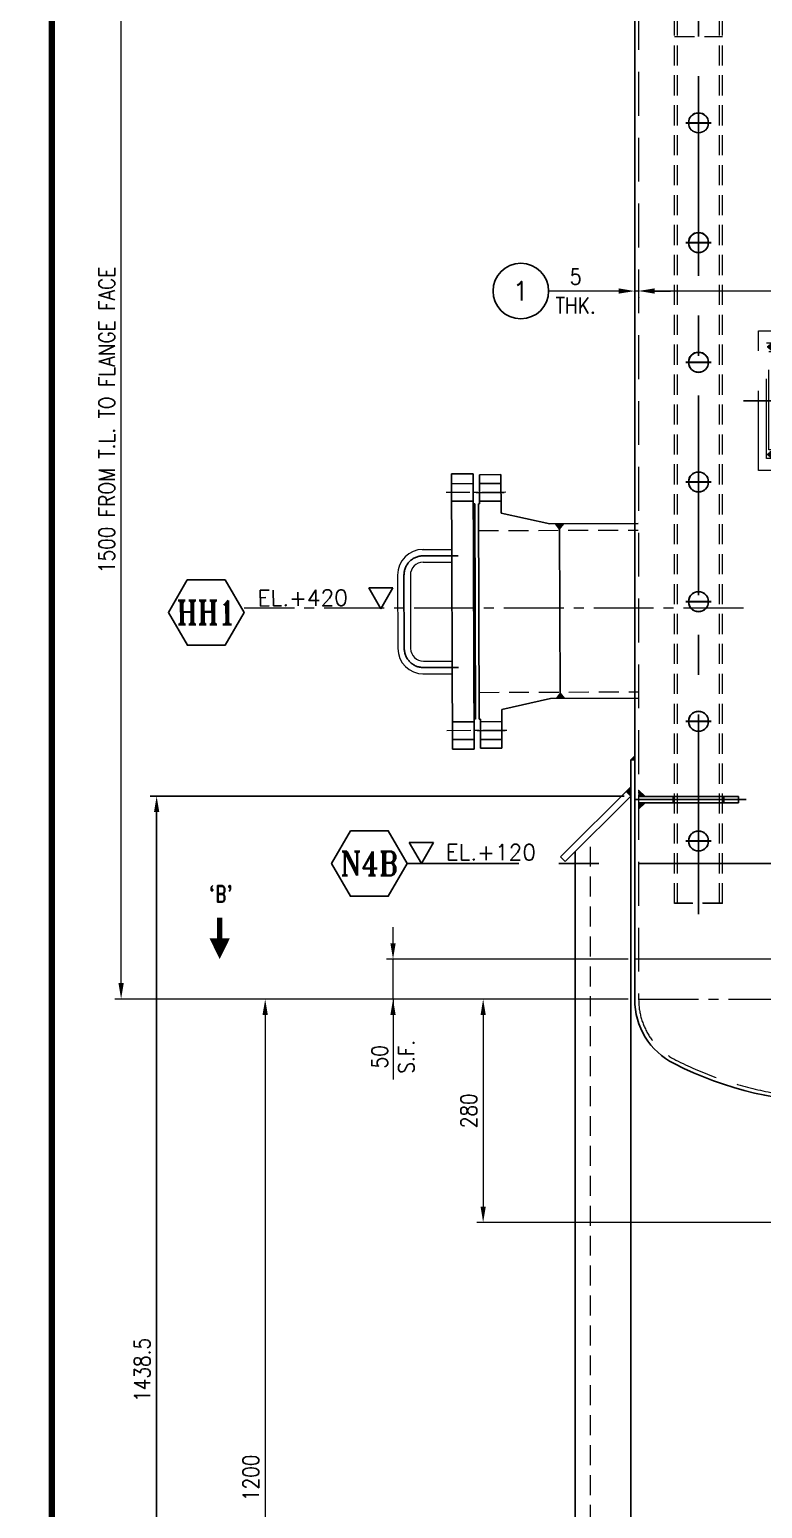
# Model space of a CAD drawing. Header units: inches. Extents: x -31906 to -25178, y -20157 to -15405.
# Drawn here: x -31694 to -30776, y -18245 to -16391 of the extents above; entities that cross this region are included whole.
import ezdxf
from ezdxf.enums import TextEntityAlignment as Align

# ---------------------------------------------------------------- set-up
doc = ezdxf.new("R2010")
doc.units = ezdxf.units.IN
doc.header["$LTSCALE"] = 200
doc.header["$MEASUREMENT"] = 0
for name, pattern in [('CENTER', [2, 1.25, -0.25, 0.25, -0.25]), ('CENTER2', [1.125, 0.75, -0.125, 0.125, -0.125]), ('DASHED2', [0.375, 0.25, -0.125]), ('HIDDEN', [0.375, 0.25, -0.125])]:
    doc.linetypes.add(name, pattern=pattern)
for name, color, linetype, lineweight in [('1 (CEN)', 1, 'CENTER2', 9), ('2 (DASH.)', 4, 'DASHED2', 13), ('AM_5', 3, 'Continuous', 15), ('Center line', 2, 'CENTER2', 9), ('DRAWING', 7, 'Continuous', 25), ('EQUIPMENT', 4, 'Continuous', 13), ('hid', 84, 'HIDDEN', 0), ('OBJECT', 7, 'Continuous', 18), ('SEAM JOINT1', 4, 'SEAM', 13)]:
    doc.layers.add(name, color=color, linetype=linetype, lineweight=lineweight)
for name, color, linetype in [('BORDER1', 3, 'Continuous'), ('BORDER2', 7, 'Continuous'), ('CEN', 3, 'CENTER'), ('CENTER', 1, 'CENTER'), ('CENTRE', 1, 'CENTER2'), ('DIMENSION', 8, 'Continuous'), ('text', 3, 'Continuous'), ('WELD', 5, 'Continuous')]:
    doc.layers.add(name, color=color, linetype=linetype)
doc.styles.add('ROMANC', font='ROMANC', dxfattribs={"height": 5})
doc.styles.add('ROMAND', font='romand.shx', dxfattribs={"width": 0.8})
doc.styles.add('ROMANS', font='romans.shx', dxfattribs={"width": 0.85})
doc.styles.add('ROMANT', font='romant.shx')
doc.styles.get("Standard").update_dxf_attribs({"font": 'romans.shx'})
doc.linetypes.add('SEAM', pattern='A,2,["X",Standard,S=1,R=0,X=0,Y=-0.5],2', length=4)
doc.linetypes.add('WELDING', pattern='A,0.0001,0,["X",Standard,S=0.1,R=0,X=0,Y=-0.05],0.2', length=0.2001)
doc.dimstyles.new('VEP-8$0', dxfattribs={"dimscale": 8, "dimtxt": 2.5, "dimasz": 2.5, "dimexe": 1, "dimexo": 1, "dimgap": 1, "dimtad": 1, "dimdec": 1, "dimlfac": -1, "dimzin": 9, "dimdsep": 46, "dimtxsty": 'ROMANS', "dimcen": 0, "dimclrd": 256, "dimclre": 256, "dimclrt": 3, "dimadec": 0, "dimazin": 2, "dimtfac": 1, "dimtdec": 1, "dimtmove": 0, "dimatfit": 3, "dimfxl": 1, "dimlwd": -1, "dimlwe": -1, "dimarcsym": 1})
pattern_1 = [(45, (8946.6004, -20939.20855), (-0.441941738, 0.441941738), []), (135, (8946.6004, -20939.20855), (-0.441941738, -0.441941738), [])]

# ---------------------------------------------------------------- blocks, each defined once
blk = doc.blocks.new('0')
at = {"layer": 'BORDER1', "color": 154, "true_color": 0x1859a9, "const_width": 1}
blk.add_lwpolyline([(0, 564), (796, 564), (796, 0), (0, 0)], close=True, dxfattribs=at)
at = {"layer": 'BORDER2', "flags": 8}
for tag, height, style, p in [('REV-A', 2.7, 'ROMANS', (662.76, 118.68)), ('RE-A', 7, 'ROMANT', (745.34, 6.15))]:
    blk.add_attdef(tag, text='', height=height, dxfattribs=dict(at, style=style)).set_placement(p, align=Align.CENTER)
at = {"layer": 'BORDER2', "style": 'ROMANS', "width": 4.59626}
blk.add_attdef('DATE-A', text='', height=2.7, dxfattribs=at).set_placement((668.47, 118.68), (681.47, 118.68), align=Align.FIT)
at = {"layer": 'BORDER2'}
for tag, height, style, p in [('DRN-A', 2.7, 'ROMANS', (689.55, 118.68)), ('CHD-A', 2.7, 'ROMANS', (701.61, 118.68)), ('APD-A', 2.7, 'ROMANS', (713.32, 118.68)), ('CONS_CONT_VEND', 3.5, 'ROMANC', (726, 61.94))]:
    blk.add_attdef(tag, text='', height=height, dxfattribs=dict(at, style=style)).set_placement(p, align=Align.CENTER)
at = {"layer": 'BORDER2', "style": 'ROMANS', "width": 0.8}
for tag, p, height in [('1:X', (670.77, 103.49), 3), ('LOC', (709.61, 103.49), 3), ('PROJ_NO', (774.84, 103.49), 3), ('CONS_DRG_NO', (681.74, 53.26), 2.5)]:
    blk.add_attdef(tag, p, '', height=height, dxfattribs=at)
at = {"layer": 'BORDER2', "lineweight": 30, "width": 0.8, "flags": 104}
blk.add_attdef('COMMENTS-A', text='', height=2.2, dxfattribs=at).set_placement((720.55, 120.5), align=Align.MIDDLE_LEFT)
at = {"layer": 'BORDER2', "style": 'ROMANS', "width": 0.8}
for tag, p in [('PROJECT_TITLE_1', (726, 45.91)), ('PROJECT_TITLE_2', (726, 40.58))]:
    blk.add_attdef(tag, text='', height=3.5, dxfattribs=at).set_placement(p, align=Align.MIDDLE)
at = {"layer": 'BORDER2', "style": 'ROMANT', "width": 0.8}
for tag, p in [('DRG_TITLE_1', (726, 29.73)), ('DRG_TITLE_2', (726, 23.03)), ('DRG_TITLE_3', (726, 16.33))]:
    blk.add_attdef(tag, text='', height=4, dxfattribs=at).set_placement(p, align=Align.CENTER)
at = {"layer": 'BORDER2', "style": 'ROMANT'}
for tag, p in [('AR', (668.95, 6.15)), ('PA', (683.03, 6.15)), ('DC', (697.09, 6.15)), ('TS', (775.94, 6.15))]:
    blk.add_attdef(tag, p, '', height=7, dxfattribs=at)
for tag, p in [('SRNO', (736.79, 6.15)), ('SH', (771.83, 6.2))]:
    blk.add_attdef(tag, text='', height=7, dxfattribs=at).set_placement(p, align=Align.RIGHT)
at = {"layer": 'BORDER2', "style": 'ROMANS', "flags": 2}
blk.add_attdef('TB_VERSION', text='', height=2, dxfattribs=at).set_placement((1, -1), align=Align.TOP_LEFT)
blk = doc.blocks.new('*D115')
at = {"layer": 'AM_5', "color": 8, "transparency": 16777216}
for p, q in [((-31238.9, -17536.3), (-31238.9, -17516.3)), ((-30944.2, -17556.3), (-31246.9, -17556.3)), ((-31238.9, -17606.3), (-31238.9, -17556.3)), ((-30944.2, -17606.3), (-31246.9, -17606.3)), ((-31238.9, -17606.3), (-31238.9, -17707.2)), ((-31238.9, -17626.3), (-31238.9, -17646.3))]:
    blk.add_line(p, q, dxfattribs=at)
for points in [[(-31242.2, -17536.3), (-31235.6, -17536.3), (-31238.9, -17556.3)], [(-31235.6, -17626.3), (-31242.2, -17626.3), (-31238.9, -17606.3)]]:
    blk.add_solid(points, dxfattribs=at)
at = {"layer": 'Defpoints', "color": 0, "transparency": 16777216}
for p in [(-31238.9, -17556.3), (-30936.2, -17556.3), (-30936.2, -17606.3)]:
    blk.add_point(p, dxfattribs=at)
at = {"layer": 'AM_5', "color": 3, "transparency": 16777216, "insert": (-31238.9, -17678.6), "char_height": 20, "attachment_point": 5, "rotation": 90, "style": 'ROMANS'}
blk.add_mtext('50\\PS.F.', dxfattribs=at)
blk = doc.blocks.new('*D116')
at = {"layer": 'AM_5', "color": 8, "transparency": 16777216}
for p, q in [((-30944.2, -17606.3), (-31407, -17606.3)), ((-31399, -17626.3), (-31399, -18786.3)), ((-31075.5, -18806.3), (-31407, -18806.3))]:
    blk.add_line(p, q, dxfattribs=at)
for points in [[(-31395.7, -17626.3), (-31402.4, -17626.3), (-31399, -17606.3)], [(-31402.4, -18786.3), (-31395.7, -18786.3), (-31399, -18806.3)]]:
    blk.add_solid(points, dxfattribs=at)
at = {"layer": 'Defpoints', "color": 0, "transparency": 16777216}
for p in [(-30936.2, -17606.3), (-31399, -18806.3), (-31067.5, -18806.3)]:
    blk.add_point(p, dxfattribs=at)
at = {"layer": 'AM_5', "color": 3, "transparency": 16777216, "insert": (-31417, -18206.3), "char_height": 20, "attachment_point": 5, "rotation": 90, "style": 'ROMANS'}
blk.add_mtext('1200', dxfattribs=at)
blk = doc.blocks.new('*D117')
at = {"layer": 'AM_5', "color": 8, "transparency": 16777216}
for p, q in [((-30944.2, -17606.3), (-31134, -17606.3)), ((-31126, -17626.3), (-31126, -17866.3)), ((-30735.3, -17886.3), (-31134, -17886.3))]:
    blk.add_line(p, q, dxfattribs=at)
for points in [[(-31122.7, -17626.3), (-31129.3, -17626.3), (-31126, -17606.3)], [(-31129.3, -17866.3), (-31122.7, -17866.3), (-31126, -17886.3)]]:
    blk.add_solid(points, dxfattribs=at)
at = {"layer": 'Defpoints', "color": 0, "transparency": 16777216}
for p in [(-30936.2, -17606.3), (-31126, -17886.3), (-30727.3, -17886.3)]:
    blk.add_point(p, dxfattribs=at)
at = {"layer": 'AM_5', "color": 3, "transparency": 16777216, "insert": (-31144, -17746.3), "char_height": 20, "attachment_point": 5, "rotation": 90, "style": 'ROMANS'}
blk.add_mtext('280', dxfattribs=at)
blk = doc.blocks.new('A$C100c5a09')
blk.add_circle((0, 0), 12.5)
at = {"layer": 'CENTER'}
blk.add_line((-15.8, 0), (15.8, 0), dxfattribs=at)
blk = doc.blocks.new('A$C32f367a6')
at = {"layer": 'text'}
for p, q in [((-18.1, 31.4), (18.1, 31.4)), ((0, 0), (-18.1, 31.4)), ((18.1, 31.4), (0, 0))]:
    blk.add_line(p, q, dxfattribs=at)
blk = doc.blocks.new('A$Cf6f684bf')
at = {"layer": 'CEN'}
for p, q in [((0, -98.1), (0, 98.1)), ((118.8, 0), (-118.8, 0)), ((83.1, 0), (-83.4, 0))]:
    blk.add_line(p, q, dxfattribs=at)
at = {"layer": 'CEN', "ltscale": 0.5}
for p, q in [((-89.2, 67.5), (-80.8, 67.5)), ((-85, 71.7), (-85, 63.3)), ((89.2, 67.5), (80.8, 67.5)), ((85, 71.7), (85, 63.3)), ((-89.2, -67.5), (-80.8, -67.5)), ((-85, -71.7), (-85, -63.3)), ((89.2, -67.5), (80.8, -67.5)), ((85, -71.7), (85, -63.3))]:
    blk.add_line(p, q, dxfattribs=at)
at = {"layer": 'hid', "ltscale": 2}
for points in [[(-100, 87.5), (100, 87.5), (100, -87.5), (-100, -87.5)], [(-90, -72.5), (-90, 72.5), (90, 72.5), (90, -72.5)]]:
    blk.add_lwpolyline(points, close=True, dxfattribs=at)
blk.add_lwpolyline([(79, -69.5), (-79, -69.5), (-79, -67.5, 0.414214), (-85, -61.5), (-87, -61.5), (-87, 61.5), (-85, 61.5, 0.414214), (-79, 67.5), (-79, 69.5), (79, 69.5), (79, 67.5, 0.414214), (85, 61.5), (87, 61.5), (87, -61.5), (85, -61.5, 0.414214), (79, -67.5)], format="xyb", close=True, dxfattribs=at)
for centre in [(-85, 67.5), (85, 67.5), (-85, -67.5), (85, -67.5)]:
    blk.add_circle(centre, 2.5, dxfattribs=at)
at = {"layer": 'text', "color": 3, "char_height": 10, "attachment_point": 5, "style": 'ROMANS'}
for s, insert in [("MANUFACTURER'S\\PNAME PLATE", (4.6, 1)), ('OPERATING: 839.479MM', (1.5, -27)), ('EMPTY: 917.283MM', (1.9, -41.5))]:
    blk.add_mtext(s, dxfattribs=dict(at, insert=insert))
blk = doc.blocks.new('*D118')
at = {"layer": 'AM_5', "color": 8, "transparency": 16777216}
for p, q in [((-31014.2, -16106.3), (-31587.5, -16106.3)), ((-31579.5, -17586.3), (-31579.5, -16126.3)), ((-30944.2, -17606.3), (-31587.5, -17606.3))]:
    blk.add_line(p, q, dxfattribs=at)
for points in [[(-31576.2, -16126.3), (-31582.8, -16126.3), (-31579.5, -16106.3)], [(-31582.8, -17586.3), (-31576.2, -17586.3), (-31579.5, -17606.3)]]:
    blk.add_solid(points, dxfattribs=at)
at = {"layer": 'Defpoints', "color": 0, "transparency": 16777216}
for p in [(-31579.5, -16106.3), (-31006.2, -16106.3), (-30936.2, -17606.3)]:
    blk.add_point(p, dxfattribs=at)
at = {"layer": 'AM_5', "color": 3, "transparency": 16777216, "insert": (-31597.5, -16880.5), "char_height": 20, "attachment_point": 5, "rotation": 90, "style": 'ROMANS'}
blk.add_mtext('1500 FROM T.L. TO FLANGE FACE', dxfattribs=at)
blk = doc.blocks.new('*D119')
at = {"layer": 'AM_5', "color": 8, "transparency": 16777216}
for p, q in [((-30931.2, -16726.6), (-30931.2, -16726.8)), ((-30911.2, -16718.8), (-30451.2, -16718.8)), ((-30431.2, -16726.6), (-30431.2, -16726.8))]:
    blk.add_line(p, q, dxfattribs=at)
for points in [[(-30911.2, -16715.5), (-30911.2, -16722.1), (-30931.2, -16718.8)], [(-30451.2, -16722.1), (-30451.2, -16715.5), (-30431.2, -16718.8)]]:
    blk.add_solid(points, dxfattribs=at)
at = {"layer": 'Defpoints', "color": 0, "transparency": 16777216}
for p in [(-30931.2, -16718.6), (-30431.2, -16718.6), (-30431.2, -16718.8)]:
    blk.add_point(p, dxfattribs=at)
at = {"layer": 'AM_5', "color": 3, "transparency": 16777216, "insert": (-30681.2, -16700.8), "char_height": 20, "attachment_point": 5, "style": 'ROMANS'}
blk.add_mtext('500 I.D.', dxfattribs=at)
blk = doc.blocks.new('*D120')
at = {"layer": 'AM_5', "color": 8, "transparency": 16777216}
for p, q in [((-30956.2, -16718.9), (-31044, -16718.9)), ((-30931.2, -16718.9), (-30936.2, -16718.9)), ((-30936.2, -16726.7), (-30936.2, -16726.9)), ((-30931.2, -16726.7), (-30931.2, -16726.9)), ((-30911.2, -16718.9), (-30891.2, -16718.9))]:
    blk.add_line(p, q, dxfattribs=at)
for points in [[(-30956.2, -16722.2), (-30956.2, -16715.6), (-30936.2, -16718.9)], [(-30911.2, -16715.6), (-30911.2, -16722.2), (-30931.2, -16718.9)]]:
    blk.add_solid(points, dxfattribs=at)
at = {"layer": 'Defpoints', "color": 0, "transparency": 16777216}
for p in [(-30936.2, -16718.7), (-30936.2, -16718.9), (-30931.2, -16718.7)]:
    blk.add_point(p, dxfattribs=at)
at = {"layer": 'AM_5', "color": 3, "transparency": 16777216, "char_height": 20, "attachment_point": 5, "style": 'ROMANS'}
for s, insert in [('5', (-31010.1, -16700.9)), ('THK.', (-31010.1, -16736.9))]:
    blk.add_mtext(s, dxfattribs=dict(at, insert=insert))
blk = doc.blocks.new('*D123')
at = {"layer": 'Defpoints', "color": 0, "transparency": 16777216}
for p in [(-31535, -17351.8), (-30941.2, -17351.8), (-31010.9, -18790.3)]:
    blk.add_point(p, dxfattribs=at)
at = {"layer": 'DIMENSION', "transparency": 16777216}
for p, q in [((-30949.2, -17351.8), (-31543, -17351.8)), ((-31535, -18770.3), (-31535, -17371.8)), ((-31018.9, -18790.3), (-31543, -18790.3))]:
    blk.add_line(p, q, dxfattribs=at)
for points in [[(-31531.7, -17371.8), (-31538.3, -17371.8), (-31535, -17351.8)], [(-31538.3, -18770.3), (-31531.7, -18770.3), (-31535, -18790.3)]]:
    blk.add_solid(points, dxfattribs=at)
at = {"layer": 'DIMENSION', "color": 3, "transparency": 16777216, "insert": (-31553, -18071), "char_height": 20, "attachment_point": 5, "rotation": 90, "style": 'ROMANS'}
blk.add_mtext('1438.5', dxfattribs=at)

msp = doc.modelspace()

# ---------------------------------------------------------------- hatches: boundary and pattern name
at = {"layer": 'EQUIPMENT'}
h = msp.add_hatch(color=5, dxfattribs=at)
h.set_gradient(color1=(0, 0, 255), one_color=1, tint=1, name='INVCYLINDER')
h.paths.add_polyline_path([(-31025.12, -17010.49), (-31030.27, -17017.26), (-31035.48, -17010.53)])
h = msp.add_hatch(color=5, dxfattribs=at)
h.set_gradient(color1=(0, 0, 255), one_color=1, tint=1, name='INVCYLINDER')
h.paths.add_polyline_path([(-31029.5, -17222.96), (-31024.29, -17229.69), (-31034.65, -17229.73)])
at = {"layer": 'WELD'}
h = msp.add_hatch(dxfattribs=at)
h.set_pattern_fill('ANSI37', color=256, scale=5)
h.set_pattern_definition([(45, (-39381.2263, -12584.7561), (-0.44194174, 0.44194174), []), (135, (-39381.2263, -12584.7561), (-0.44194174, -0.44194174), [])])
h.paths.add_polyline_path([(-30936.23, -17306.3), (-30936.23, -17301.3), (-30941.23, -17306.3)])
h = msp.add_hatch(dxfattribs=at)
h.set_pattern_fill('ANSI37', color=256, scale=5)
h.set_pattern_definition([(45, (-7657.0206, -21693.5005), (-0.441941738, 0.441941738), []), (135, (-7657.0206, -21693.5005), (-0.441941738, -0.441941738), [])])
h.paths.add_polyline_path([(-30941.23, -17340.47), (-30946.89, -17346.13), (-30941.23, -17351.78)])
h = msp.add_hatch(dxfattribs=at)
h.set_pattern_fill('ANSI37', color=256, scale=5)
h.set_pattern_definition(pattern_1)
h.paths.add_polyline_path([(-30923.23, -17360.3), (-30931.23, -17360.3), (-30931.23, -17368.3)])
h.paths.add_polyline_path([(-30931.23, -17344.3), (-30931.23, -17352.3), (-30923.23, -17352.3)])
h = msp.add_hatch(dxfattribs=at)
h.set_pattern_fill('ANSI37', color=256, scale=5)
h.set_pattern_definition(pattern_1)
h.paths.add_polyline_path([(-30923.23, -17360.3), (-30931.23, -17360.3), (-30931.23, -17368.3)])
h.paths.add_polyline_path([(-30931.23, -17344.3), (-30931.23, -17352.3), (-30923.23, -17352.3)])

# ---------------------------------------------------------------- linework, layer by layer
for p, q in [((-30936.23, -16114.3), (-30936.23, -17606.88)), ((-31138.64, -16948.02), (-31165.64, -16948.12)), ((-31165.64, -16948.12), (-31164.33, -17293.12)), ((-31137.33, -17293.02), (-31138.64, -16948.02)), ((-31130.63, -16949.04), (-31103.73, -16948.94)), ((-31130.63, -16949.04), (-31130.49, -16985.64)), ((-31103.73, -16948.94), (-31103.55, -16997.34)), ((-31138.59, -16960.27), (-31165.59, -16960.37)), ((-31130.59, -16960.14), (-31103.69, -16960.04)), ((-31138.51, -16982.27), (-31165.51, -16982.37)), ((-31136.49, -16985.51), (-31138.49, -16985.52)), ((-31135.48, -17255.51), (-31136.49, -16985.51)), ((-31131.99, -16985.65), (-31130.49, -16985.64)), ((-31130.98, -17255.35), (-31131.99, -16985.65)), ((-31130.51, -16982.44), (-31103.61, -16982.34)), ((-31103.55, -16997.34), (-31042.48, -17010.56)), ((-31042.48, -17010.56), (-30931.9, -17010.14)), ((-31030.27, -17017.26), (-31029.5, -17222.96)), ((-31102.62, -17243.44), (-31041.65, -17229.76)), ((-31041.65, -17229.76), (-30931.07, -17229.34)), ((-31102.44, -17291.84), (-31102.62, -17243.44)), ((-31137.46, -17258.77), (-31164.46, -17258.87)), ((-31130.98, -17255.35), (-31129.48, -17255.34)), ((-31129.34, -17291.94), (-31129.48, -17255.34)), ((-31137.38, -17280.77), (-31164.38, -17280.87)), ((-31129.38, -17280.84), (-31102.48, -17280.74)), ((-31129.34, -17291.94), (-31102.44, -17291.84)), ((-31164.33, -17293.12), (-31137.33, -17293.02)), ((-30941.23, -17306.3), (-30936.23, -17301.3)), ((-30936.23, -17306.3), (-30941.23, -17306.3)), ((-30941.23, -17306.3), (-30941.23, -18790.3)), ((-30941.23, -17340.47), (-31028.94, -17428.18)), ((-30941.23, -17351.78), (-30946.89, -17346.13)), ((-30931.23, -17344.3), (-30923.23, -17352.3)), ((-30931.23, -17344.3), (-30923.23, -17352.3)), ((-30941.23, -17351.78), (-31023.29, -17433.84)), ((-30931.23, -17352.3), (-30806.23, -17352.3)), ((-30931.23, -17352.3), (-30806.23, -17352.3)), ((-30931.23, -17360.3), (-30806.23, -17360.3)), ((-30931.23, -17368.3), (-30923.23, -17360.3)), ((-30931.23, -17360.3), (-30806.23, -17360.3)), ((-30931.23, -17368.3), (-30923.23, -17360.3)), ((-30887.9, -17360.3), (-30887.9, -17352.3)), ((-30887.9, -17360.3), (-30887.9, -17352.3)), ((-30824.57, -17360.3), (-30824.57, -17352.3)), ((-30824.57, -17360.3), (-30824.57, -17352.3)), ((-30806.23, -17360.3), (-30806.23, -17352.3)), ((-30806.23, -17360.3), (-30806.23, -17352.3)), ((-31010.89, -18790.3), (-31010.89, -17421.44)), ((-31023.29, -17433.84), (-31028.94, -17428.18))]:
    msp.add_line(p, q)
for points in [[(-31449.31, -17080.69), (-31425.48, -17121.61), (-31449, -17162.7), (-31496.35, -17162.88), (-31520.18, -17121.96), (-31496.66, -17080.87)], [(-31292.23, -17395.29), (-31315.9, -17436.3), (-31292.23, -17477.31), (-31244.88, -17477.31), (-31221.2, -17436.3), (-31244.88, -17395.29)]]:
    msp.add_lwpolyline(points, close=True)
for centre, radius, start, end in [((-30846.23, -17606.88), 90, 180, 243.12441), ((-30681.23, -17281.3), 455, 243.12441, 296.87559)]:
    msp.add_arc(centre, radius, start, end)
at = {"layer": '1 (CEN)', "ltscale": 0.5}
for p, q in [((-30800, -17116.3), (-31425.23, -17116.3)), ((-30931.23, -17606.3), (-30426.23, -17606.3))]:
    msp.add_line(p, q, dxfattribs=at)
at = {"layer": '2 (DASH.)', "ltscale": 0.5}
msp.add_line((-30991.47, -18790.3), (-30991.47, -17402.02), dxfattribs=at)
at = {"layer": 'CENTER'}
for p, q in [((-30856.3, -17499.75), (-30856.3, -16249.71)), ((-30856.22, -17500.01), (-30856.22, -16249.96)), ((-30934.97, -17356.3), (-30796.68, -17356.3)), ((-30934.97, -17356.3), (-30796.68, -17356.3)), ((-30681.23, -17436.3), (-31221.2, -17436.3))]:
    msp.add_line(p, q, dxfattribs=at)
at = {"layer": 'Center line', "color": 2, "ltscale": 0.2}
for p, q in [((-31097.5, -16971.12), (-31175.55, -16971.41)), ((-31096.37, -17269.62), (-31174.42, -17269.91))]:
    msp.add_line(p, q, dxfattribs=at)
at = {"layer": 'Center line', "ltscale": 0.6}
for p, q in [((-31134.58, -16971.31), (-31099.61, -16971.18)), ((-31133.46, -17269.7), (-31098.49, -17269.57))]:
    msp.add_line(p, q, dxfattribs=at)
at = {"layer": 'CENTRE', "ltscale": 3}
for p, q in [((-31201.25, -17050.76), (-31157.25, -17050.59)), ((-31225.16, -17074.85), (-31224.81, -17166.85)), ((-31200.72, -17190.76), (-31156.72, -17190.59))]:
    msp.add_line(p, q, dxfattribs=at)
for centre, start, end in [((-31201.16, -17074.76), 90.21605, 180.21605), ((-31200.81, -17166.76), 180.21605, 270.21605)]:
    msp.add_arc(centre, 24, start, end, dxfattribs=at)
at = {"layer": 'DRAWING'}
for p, q in [((-31165.22, -17058.62), (-31165.28, -17042.62)), ((-31164.75, -17182.62), (-31164.69, -17198.62))]:
    msp.add_line(p, q, dxfattribs=at)
at = {"layer": 'EQUIPMENT'}
for p, q in [((-31030.27, -17017.26), (-31035.48, -17010.53)), ((-31030.27, -17017.26), (-31025.12, -17010.49)), ((-31029.5, -17222.96), (-31034.65, -17229.73)), ((-31029.5, -17222.96), (-31024.29, -17229.69)), ((-31135.48, -17255.51), (-31137.48, -17255.52))]:
    msp.add_line(p, q, dxfattribs=at)
at = {"layer": 'OBJECT', "linetype": 'HIDDEN', "lineweight": 15, "ltscale": 1.1}
for p, q in [((-30931.23, -16114.3), (-30931.23, -17606.88)), ((-31129.46, -17258.54), (-31102.56, -17258.44))]:
    msp.add_line(p, q, dxfattribs=at)
at = {"layer": 'OBJECT', "linetype": 'HIDDEN', "lineweight": 15, "ltscale": 0.5}
for p, q in [((-30886.46, -17486.06), (-30886.46, -16249.71)), ((-30882.55, -17486.06), (-30882.55, -16249.71)), ((-30830.04, -17486.06), (-30830.04, -16249.71)), ((-30826.13, -17486.06), (-30826.13, -16249.71)), ((-30886.38, -17486.31), (-30886.38, -16399.96)), ((-30886.38, -16399.96), (-30826.05, -16399.96)), ((-30882.47, -17486.31), (-30882.47, -16399.96)), ((-30829.96, -17486.31), (-30829.96, -16399.96)), ((-30826.05, -17486.31), (-30826.05, -16399.96)), ((-31131.87, -17019.15), (-30931.87, -17018.39)), ((-31131.1, -17221.85), (-30931.1, -17221.09)), ((-30826.13, -17486.06), (-30886.46, -17486.06)), ((-30826.13, -17486.06), (-30886.46, -17486.06)), ((-30826.05, -17486.31), (-30886.38, -17486.31)), ((-30826.05, -17486.31), (-30886.38, -17486.31))]:
    msp.add_line(p, q, dxfattribs=at)
at = {"layer": 'OBJECT'}
for p, q in [((-31202.28, -17042.76), (-31165.28, -17042.62)), ((-31201.22, -17058.76), (-31165.22, -17058.62)), ((-31233.16, -17074.88), (-31232.81, -17166.88)), ((-31217.16, -17074.82), (-31216.81, -17167.82)), ((-31201.69, -17198.76), (-31164.69, -17198.62)), ((-31200.75, -17182.76), (-31164.75, -17182.62))]:
    msp.add_line(p, q, dxfattribs=at)
at = {"layer": 'OBJECT', "color": 2, "lineweight": 15, "ltscale": 0.8}
msp.add_lwpolyline([(-31456.01, -17556.18, 0, 25.6, 0), (-31456.01, -17530.07, 70.4, 25.89, 0)], format="xyseb", dxfattribs=at)
at = {"layer": 'OBJECT', "color": 2, "lineweight": 15, "ltscale": 0.8, "const_width": 6.4}
msp.add_lwpolyline([(-31456.01, -17530.07), (-31456.01, -17504.37)], dxfattribs=at)
at = {"layer": 'OBJECT'}
for centre, radius, start, end in [((-31201.16, -17074.76), 32, 90.21605, 180.21605), ((-31201.16, -17074.76), 16, 90.21605, 180.21605), ((-31200.81, -17166.76), 32, 180.21605, 270.21605), ((-31200.81, -17166.76), 16, 180.21605, 270.21605)]:
    msp.add_arc(centre, radius, start, end, dxfattribs=at)
at = {"layer": 'OBJECT', "linetype": 'HIDDEN', "lineweight": 15, "ltscale": 1.1}
for centre, radius, start, end in [((-30846.23, -17606.88), 85, 180, 243.12441), ((-30681.23, -17281.3), 450, 243.12441, 296.87559)]:
    msp.add_arc(centre, radius, start, end, dxfattribs=at)
at = {"layer": 'SEAM JOINT1', "linetype": 'WELDING'}
msp.add_line((-30426.23, -17556.3), (-30936.23, -17556.3), dxfattribs=at)
at = {"layer": 'text', "color": 4}
msp.add_circle((-31078.85, -16718.9), 34.81, dxfattribs=at)

# ---------------------------------------------------------------- block references
for name, p in [('A$C100c5a09', (-30856.3, -16508.06)), ('A$C100c5a09', (-30856.3, -16508.06)), ('A$C100c5a09', (-30856.3, -16658.06)), ('A$C100c5a09', (-30856.3, -16658.06)), ('A$C100c5a09', (-30856.22, -16658.31)), ('A$C100c5a09', (-30856.22, -16658.31)), ('A$Cf6f684bf', (-30681.23, -16856.3)), ('A$C100c5a09', (-30856.3, -16808.06)), ('A$C100c5a09', (-30856.3, -16808.06)), ('A$C100c5a09', (-30856.22, -16808.31)), ('A$C100c5a09', (-30856.22, -16808.31)), ('A$C100c5a09', (-30856.3, -16958.06)), ('A$C100c5a09', (-30856.3, -16958.06)), ('A$C100c5a09', (-30856.22, -16958.31)), ('A$C100c5a09', (-30856.22, -16958.31)), ('A$C100c5a09', (-30856.3, -17108.06)), ('A$C100c5a09', (-30856.3, -17108.06)), ('A$C100c5a09', (-30856.22, -17108.31)), ('A$C100c5a09', (-30856.22, -17108.31)), ('A$C100c5a09', (-30856.3, -17258.06)), ('A$C100c5a09', (-30856.3, -17258.06)), ('A$C100c5a09', (-30856.22, -17258.31)), ('A$C100c5a09', (-30856.22, -17258.31)), ('A$C100c5a09', (-30856.3, -17408.06)), ('A$C100c5a09', (-30856.3, -17408.06)), ('A$C100c5a09', (-30856.22, -17408.31)), ('A$C100c5a09', (-30856.22, -17408.31))]:
    msp.add_blockref(name, p)
at = {"layer": 'BORDER1', "xscale": 8.00000000000013, "yscale": 8.00000000000013, "zscale": 8.00000000000013}
msp.add_blockref('0', (-31666.42, -20036.64), dxfattribs=at)
at = {"layer": 'OBJECT', "linetype": 'HIDDEN', "lineweight": 15, "ltscale": 1.1}
msp.add_blockref('A$C100c5a09', (-30856.22, -16508.31), dxfattribs=at)
msp.add_blockref('A$C100c5a09', (-30856.22, -16508.31), dxfattribs=at)
at = {"layer": 'text', "xscale": -0.8333333333333334, "yscale": 0.8333333333333334, "zscale": 0.8333333333333334, "rotation": 0.2160498864336551}
msp.add_blockref('A$C32f367a6', (-31253.98, -17117.17), dxfattribs=at)
at = {"layer": 'text', "xscale": 0.8333333333333334, "yscale": 0.8333333333333334, "zscale": 0.8333333333333334}
msp.add_blockref('A$C32f367a6', (-31203.4, -17436.3), dxfattribs=at)

# ---------------------------------------------------------------- texts
at = {"style": 'ROMANT', "width": 0.85}
msp.add_attdef('HH1', text='', height=30, rotation=0.21605, dxfattribs=at).set_placement((-31472.83, -17121.78), align=Align.MIDDLE)
msp.add_attdef('N4B', text='', height=30, dxfattribs=at).set_placement((-31268.55, -17436.3), align=Align.MIDDLE)
at = {"layer": 'DIMENSION', "color": 3, "style": 'ROMANS'}
msp.add_text('1', height=24, dxfattribs=at).set_placement((-31078.85, -16718.9), align=Align.MIDDLE_CENTER)
at = {"layer": 'text', "style": 'ROMANS'}
msp.add_text('EL.+420', height=20, rotation=0.21605, dxfattribs=at).set_placement((-31408.47, -17113.68))
msp.add_text('EL.+120', height=20, dxfattribs=at).set_placement((-31172.98, -17432.22))
at = {"layer": 'text', "color": 64, "lineweight": 15, "insert": (-31454.53, -17474.5, -0.14), "char_height": 20.996, "attachment_point": 5, "style": 'ROMAND'}
msp.add_mtext("\\A1;`B'", dxfattribs=at)

# ---------------------------------------------------------------- dimensions: what is measured, and where the dimension line sits
at = {"layer": 'AM_5'}
for base, p2, text, picture, middle in [((-31579.5, -16106.3), (-31006.23, -16106.3), '<> FROM T.L. TO FLANGE FACE', '*D118', (-31579.5, -16880.5)), ((-31238.91, -17556.3), (-30936.23, -17556.3), '<>\\XS.F.', '*D115', (-31238.91, -17678.58))]:
    dim = msp.add_linear_dim(base=base, p1=(-30936.23, -17606.3), p2=p2, angle=90, text=text, dimstyle='VEP-8$0', override={"dimclrd": 8, "dimclre": 8}, dxfattribs=at)
    dim.commit()
    dim.dimension.update_dxf_attribs({"geometry": picture, "text_midpoint": middle, "dimtype": 160})
for base, p1, p2, text, override, picture, middle in [((-30431.23, -16718.81), (-30931.23, -16718.59), (-30431.23, -16718.59), '<> I.D.', {"dimclrd": 8, "dimclre": 8}, '*D119', (-30681.23, -16700.81)), ((-30936.23, -16718.9), (-30931.23, -16718.7), (-30936.23, -16718.7), '<>\\XTHK.', {"dimpost": '', "dimclrd": 8, "dimclre": 8}, '*D120', (-31010.14, -16700.9))]:
    dim = msp.add_linear_dim(base=base, p1=p1, p2=p2, text=text, dimstyle='VEP-8$0', override=override, dxfattribs=at)
    dim.commit()
    dim.dimension.update_dxf_attribs({"geometry": picture, "text_midpoint": middle})
for base, p2, picture, middle in [((-31399.03, -18806.3), (-31067.45, -18806.3), '*D116', (-31417.03, -18206.3)), ((-31125.99, -17886.3), (-30727.28, -17886.3), '*D117', (-31143.99, -17746.3))]:
    dim = msp.add_linear_dim(base=base, p1=(-30936.23, -17606.3), p2=p2, angle=90, dimstyle='VEP-8$0', override={"dimclrd": 8, "dimclre": 8}, dxfattribs=at)
    dim.commit()
    dim.dimension.update_dxf_attribs({"geometry": picture, "text_midpoint": middle})
at = {"layer": 'DIMENSION'}
dim = msp.add_linear_dim(base=(-31534.99, -17351.78), p1=(-31010.89, -18790.3), p2=(-30941.23, -17351.78), angle=90, dimstyle='VEP-8$0', dxfattribs=at)
dim.commit()
dim.dimension.update_dxf_attribs({"geometry": '*D123', "text_midpoint": (-31552.99, -18071.04)})

doc.saveas('drawing.dxf')
